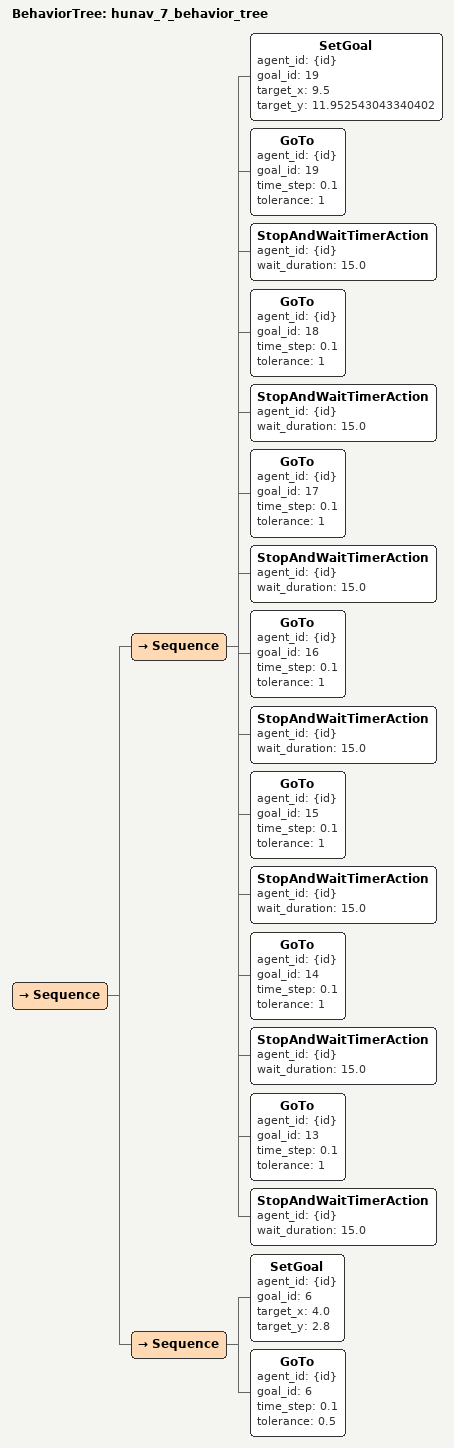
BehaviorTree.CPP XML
<?xml version='1.0' encoding='UTF-8'?>
<root main_tree_to_execute="hunav_7_behavior_tree" BTCPP_format="4">
    <include ros_pkg="arena_simulation_setup" path="configs/hunav/behavior_trees/BTRegularNav.xml" />
    <BehaviorTree ID="hunav_7_behavior_tree">
        <Sequence>
            <Sequence>
                <SetGoal agent_id="{id}" goal_id="19" target_x="9.5" target_y="11.952543043340402" />
                <GoTo agent_id="{id}" goal_id="19" time_step="0.1" tolerance="1" />
                <StopAndWaitTimerAction agent_id="{id}" wait_duration="15.0" />
                <GoTo agent_id="{id}" goal_id="18" time_step="0.1" tolerance="1" />
                <StopAndWaitTimerAction agent_id="{id}" wait_duration="15.0" />
                <GoTo agent_id="{id}" goal_id="17" time_step="0.1" tolerance="1" />
                <StopAndWaitTimerAction agent_id="{id}" wait_duration="15.0" />
                <GoTo agent_id="{id}" goal_id="16" time_step="0.1" tolerance="1" />
                <StopAndWaitTimerAction agent_id="{id}" wait_duration="15.0" />
                <GoTo agent_id="{id}" goal_id="15" time_step="0.1" tolerance="1" />
                <StopAndWaitTimerAction agent_id="{id}" wait_duration="15.0" />
                <GoTo agent_id="{id}" goal_id="14" time_step="0.1" tolerance="1" />
                <StopAndWaitTimerAction agent_id="{id}" wait_duration="15.0" />
                <GoTo agent_id="{id}" goal_id="13" time_step="0.1" tolerance="1" />
                <StopAndWaitTimerAction agent_id="{id}" wait_duration="15.0" />
            </Sequence>
            <Sequence>
                <SetGoal agent_id="{id}" goal_id="6" target_x="4.0" target_y="2.8" />
                <GoTo agent_id="{id}" goal_id="6" time_step="0.1" tolerance="0.5" />
            </Sequence>
        </Sequence>
    </BehaviorTree>
</root>
